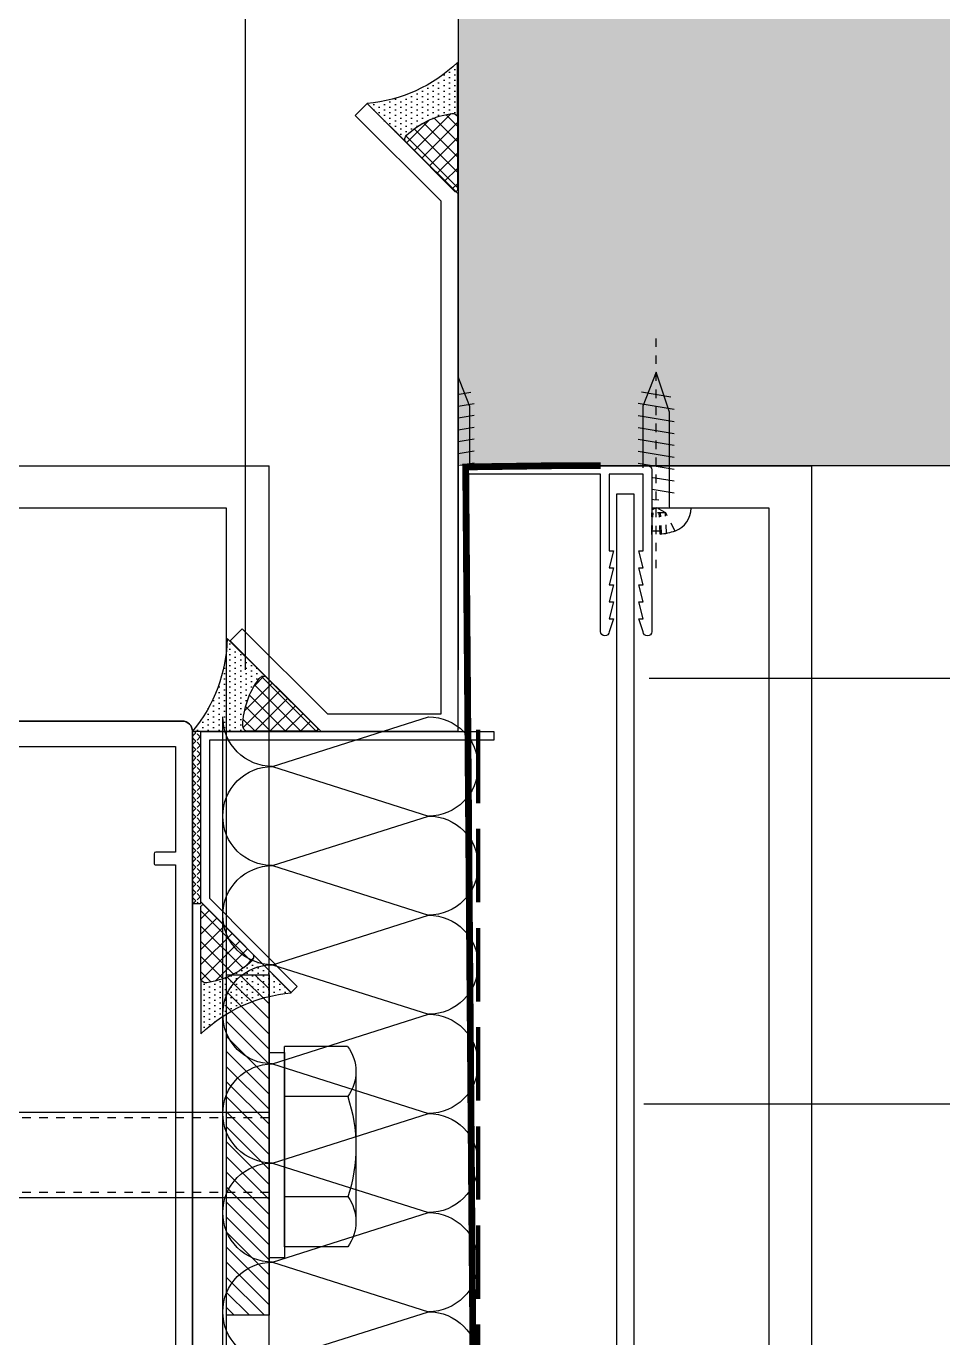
# Model space of a CAD drawing. Header units: inches. Extents: x 21 to 38546, y 13 to 15001.
# Drawn here: x 4611.68 to 4622.45, y 971.84 to 987.25 of the extents above; entities that cross this region are included whole.
import ezdxf

# ---------------------------------------------------------------- set-up
doc = ezdxf.new("R2010")
doc.units = ezdxf.units.IN
doc.header["$MEASUREMENT"] = 0
doc.set_wipeout_variables(frame=1)
for name, pattern in [('DASHDOT', [1, 0.5, -0.25, 0, -0.25]), ('DASHED2', [0.375, 0.25, -0.125]), ('DOT', [6.349999999999998, 0, -6.349999999999998]), ('HIDDEN', [9.524999999999995, 6.349999999999998, -3.174999999999998]), ('phl_center', [0.75, 0.4, -0.35]), ('phl_thick', [0])]:
    doc.linetypes.add(name, pattern=pattern)
for name, color, linetype, lineweight in [('Z_MİM_-KM-BEAM-RAY', 8, 'DOT', 25), ('Z_MİM_-KM-GLAZ', 8, 'Continuous', 25), ('Z_MİM_-KM-IRON-09', 8, 'Continuous', 25), ('Z_MİM_-KM-IZO-THERMAL-ROCKWOOL', 8, 'BATTING', 25), ('Z_MİM_-KM-PATTERN-STRC', 8, 'Continuous', 25), ('Z_MİM_-KM-STRC-CONCRETE', 8, 'Continuous', 25), ('Z_MİM_-KM-STRS-HID', 8, 'HIDDEN', 25), ('Z_MİM_-KM-WALL', 8, 'Continuous', 25), ('Z_MİM_-KM-WALL-PL', 8, 'Continuous', 25), ('Z_MİM_-KM-WALL-PLASTER', 8, 'Continuous', 25), ('Z_MİM_00', 8, 'Continuous', 25), ('Z_MİM_2-0', 8, 'Continuous', 25), ('Z_MİM_3-1', 8, 'DASHED2', 25), ('Z_MİM_ALUMINIUM', 8, 'Continuous', 25), ('Z_MİM_AX', 8, 'DASHDOT', 25), ('Z_MİM_MYM Taşyünü', 8, 'Continuous', 25), ('Z_MİM_MYM_alüminyum levha', 8, 'Continuous', 25), ('Z_MİM_MYM_butil mastik', 8, 'Continuous', 25), ('Z_MİM_MYM_galvaniz levha', 8, 'Continuous', 25), ('Z_MİM_MYM_MEMBRAN_', 8, 'HIDDEN', 25), ('Z_MİM_MYM_taşyünü', 8, 'Continuous', 25), ('Z_MİM_OL', 8, 'Continuous', 25), ('Z_MİM_projection', 8, 'Continuous', 25)]:
    doc.layers.add(name, color=color, linetype=linetype, lineweight=lineweight)
doc.linetypes.add('BATTING', pattern='A,0.00254,-2.54,[134,ltypeshp.shx,S=2.54,R=0,X=-2.54,Y=0],-5.08,[134,ltypeshp.shx,S=2.54,R=180,X=2.54,Y=0],-2.54', length=10.16254)

# ---------------------------------------------------------------- blocks, each defined once
blk = doc.blocks.new('-KM_Kolon_ZK')
at = {"layer": 'Z_MİM_-KM-PATTERN-STRC'}
blk.add_hatch(color=256, dxfattribs=at).paths.add_polyline_path([(1284.999549388885, 370.0000047683716), (1309.999525547027, 370.0000047683716), (1309.999525547027, 0), (1284.999549388885, 0)], flags=0)
at = {"layer": 'Z_MİM_-KM-STRC-CONCRETE'}
blk.add_lwpolyline([(1284.999549388885, 370.0000047683716), (1309.999525547027, 370.0000047683716), (1309.999525547027, 0), (1284.999549388885, 0)], close=True, dxfattribs=at)
blk = doc.blocks.new('VD')
at = {"layer": 'Z_MİM_2-0', "extrusion": (0.950034718772259, -0.3121442505113858, 0), "elevation": -4.976066775973106}
blk.add_lwpolyline([(10.17938403569046, 0), (15.14503692707554, 0)], dxfattribs=at)
at = {"layer": 'Z_MİM_2-0', "extrusion": (0.9329723060285132, 0.3599481576336212, 0), "elevation": 5.738135703692447}
blk.add_lwpolyline([(14.87303542406792, 0), (10.56685975078038, 0)], dxfattribs=at)
at = {"layer": 'Z_MİM_2-0'}
blk.add_lwpolyline([(-1.734073130995964, 13.00254934345139), (1.723911439301446, 13.57888010516762)], dxfattribs=at)
at = {"layer": 'Z_MİM_2-0', "extrusion": (0.164398987309791, -0.9863939238314047, 0)}
for points, elevation in [([(-0.1740062118521519, 0), (4.083927559188182, 0)], -11.72976403989351), ([(3.853768977094185, 0), (-0.4041647941853796, 0)], -10.34881254667882), ([(3.623610394732251, 0), (-0.6343233764229148, 0)], -8.96786105329189), ([(3.16329323039115, 0), (-1.094640540897984, 0)], -6.205958066518022), ([(2.933134648038782, 0), (-1.324799123365182, 0)], -4.825006573169368), ([(2.702976065810818, 0), (-1.554957705353916, 0)], -3.44405507985899), ([(2.472817483793376, 0), (-1.785116287601019, 0)], -2.063103586414638)]:
    blk.add_lwpolyline(points, dxfattribs=dict(at, elevation=elevation))
at = {"layer": 'Z_MİM_2-0', "extrusion": (1, 0, 0)}
for points, elevation in [([(0.1415615319856442, 0), (11.2240188838914, 0)], -1.549999999813735), ([(11.92401888390304, 0), (0.1415615319856442, 0)], 1.550000000279394), ([(-2.72480994137004, 0), (-3.092793280724436, 0)], -0.4507135039893912), ([(-3.092793280724436, 0), (-2.72480994137004, 0)], 0.4507135044550524)]:
    blk.add_lwpolyline(points, dxfattribs=dict(at, elevation=elevation))
at = {"layer": 'Z_MİM_2-0', "extrusion": (0.16439898729649, -0.9863939238336215, 0), "elevation": -7.586909559950717}
blk.add_lwpolyline([(3.39345181240198, 0), (-0.8644819587531856, 0)], dxfattribs=at)
at = {"layer": 'Z_MİM_2-0', "extrusion": (0.0655334972244464, -0.9978503699160178, 0), "elevation": -0.9017022158203323}
blk.add_lwpolyline([(-0.2590077189533923, 0), (2.163742946799732, 0)], dxfattribs=at)
at = {"layer": 'Z_MİM_2-0', "extrusion": (0, 1, 0)}
for points, elevation in [([(4.099999999743886, 0), (-4.100000000209544, 0)], -0.0584384680259973), ([(-0.4507135044550524, 0), (0.4507135039893912, 0)], -2.72480994137004)]:
    blk.add_lwpolyline(points, dxfattribs=dict(at, elevation=elevation))
at = {"layer": 'Z_MİM_2-0'}
for centre, radius, start, end in [((-1.749999999883581, 0.1415615319856442), 0.2000000000116415, 270.0000000333505, 0), ((1.750000000349245, 0.1415615319274366), 0.2000000000698492, 179.9999999833247, 269.9999999666494)]:
    blk.add_arc(centre, radius, start, end, dxfattribs=at)
at = {"layer": 'Z_MİM_2-0', "extrusion": (0, 0, -1)}
for centre, radius, start, end in [((1.279687499743886, -0.0584384679677896), 2.820312500072962, 290.3510216892812, 0), ((-1.27968750032596, -0.0584384679677896), 2.820312499883583, 180, 249.6489783169725), ((2.328306e-10, 3.391561530181205), 6.499999998167972, 273.9761108514362, 290.3510216892812), ((-1.0477379e-09, 3.391561529249883), 6.499999997172812, 249.6489783107187, 266.0238891485639)]:
    blk.add_arc(centre, radius, start, end, dxfattribs=at)
at = {"layer": 'Z_MİM_3-1', "extrusion": (0.4694715628002168, -0.8829475928513097, 0)}
blk.add_lwpolyline([(-1.296792707708209, 0), (2.329041e-10, 0)], dxfattribs=at)
at = {"layer": 'Z_MİM_3-1', "extrusion": (-0.4694715628002168, -0.8829475928513097, 0), "elevation": -6.36288e-10}
blk.add_lwpolyline([(2.471935e-10, 0), (1.296792708524002, 0)], dxfattribs=at)
at = {"layer": 'Z_MİM_3-1'}
for points in [[(-2.199999999720601, -2.72480994137004), (-1.144999999785794, -0.6088072991697118)], [(-0.6372060478897767, -3.077129869838242), (-0.5197234839433805, -0.6088072991697118)], [(-0.468169208499603, -3.091556359257081), (-0.3499999997438863, -0.6088072991697118)], [(0.4681692089652645, -3.091556359257081), (0.3500000002095476, -0.6088072991697118)], [(0.6372060483554379, -3.077129869838242), (0.5197234844090417, -0.6088072991697118)], [(1.145000000251457, -0.6088072991697118), (2.200000000186264, -2.72480994137004)]]:
    blk.add_lwpolyline(points, dxfattribs=at)
at = {"layer": 'Z_MİM_3-1', "extrusion": (0.9988692258092772, -0.0475422941303355, 0), "elevation": -1.060018076509612}
blk.add_lwpolyline([(-3.049835415918403, 0), (-0.659949243918815, 0)], dxfattribs=at)
at = {"layer": 'Z_MİM_3-1', "extrusion": (0, 1, 0), "elevation": -0.6088072991697118}
blk.add_lwpolyline([(1.144999999785794, 0), (-1.145000000251457, 0)], dxfattribs=at)
at = {"layer": 'Z_MİM_3-1', "extrusion": (0.9988692258092772, 0.0475422941303355, 0), "elevation": 1.060018077210084}
blk.add_lwpolyline([(-3.049835415951611, 0), (-0.6599492438938809, 0)], dxfattribs=at)
at = {"layer": 'Z_MİM_AX', "extrusion": (1, 0, 0), "elevation": 2.328306e-10}
blk.add_lwpolyline([(-7.108438468014355, 0), (19.941561531974, 0)], dxfattribs=at)
blk = doc.blocks.new('A$C70963ABB')
at = {"layer": 'Z_MİM_-KM-IRON-09'}
blk.add_lwpolyline([(0.3999351559905335, 19.99996344112151), (0.3999350988015067, 69.49996347031265), (5.399935098801505, 69.49996347031265), (5.399935098801505, 69.99996347031265), (-0.1000649011984933, 69.99996347031265), (-0.1000648440094665, 19.99996344112151), (0.3999351559905335, 19.99996344112151)], dxfattribs=at)
at = {"layer": 'Z_MİM_OL', "yscale": 0.1, "zscale": 0.1}
for p, xscale in [((1.726054547718375, 69.5058073171167), 0.1), ((4.073815649884636, 69.5058073171167), -0.1)]:
    blk.add_blockref('VD', p, dxfattribs=dict(at, xscale=xscale))
blk = doc.blocks.new('-KM_Kiriş İzi_ZK')
at = {"layer": 'Z_MİM_-KM-BEAM-RAY'}
blk.add_line((665.0000810623168, 0), (1284.999847412109, 0), dxfattribs=at)
blk = doc.blocks.new('*U90')
at = {"layer": 'Z_MİM_MYM_butil mastik'}
h = blk.add_hatch(dxfattribs=at)
h.set_pattern_fill('DOTS', color=256, scale=0.3999999999999999, angle=179.999999999994, style=0)
h.set_pattern_definition([(180.0000000000027, (-119708.8850419417, -7601.351491775655), (-0.3175000000000661, -0.6349999999999671), [0, -0.6349999999999999])])
edge = h.paths.add_edge_path()
edge.add_arc((-11.20960187843653, 44.59321998062815), 17.46795769921748, 270.9768596078583, 309.9193008768398)
edge.add_line((-0.0002732359298523, 31.19618681779952), (-0.0001547438757594, 24.83853909078874))
edge.add_arc((-0.6166951220575374, 24.62570194672454), 0.652243580130869, 19.04528895110495, 91.47133484934685)
edge.add_arc((-0.3829530836027995, 15.52546987985733), 9.755477017288197, 91.47133482265848, 126.6192430261743)
edge.add_arc((-5.812981496494384, 22.83188147842602), 0.6522435800688209, 126.6192430222883, 199.0452889205304)
edge.add_line((-6.429521874731086, 22.61904433471107), (-10.91179782067998, 27.12780103561471))
h = blk.add_hatch(dxfattribs=at)
h.set_pattern_fill('ANSI37', color=256, scale=0.3999999999999999, angle=179.999999999994, style=0)
h.set_pattern_definition([(224.999999999994, (-119708.8850419417, -7601.351491775655), (0.8980256121068212, -0.8980256121070084), []), (314.999999999994, (-119708.8850419417, -7601.351491775655), (0.8980256121070084, 0.8980256121068212), [])])
edge = h.paths.add_edge_path()
edge.add_arc((-0.1921284182424453, 17.08889625591941), 0.6097956960646755, 256.3280097528247, 286.1228371821852)
edge.add_arc((-0.0315513830848092, 16.53339517647035), 0.0315514280523711, 286.1228374727204, 360.0010682557561)
edge.add_line((4.49620778e-08, 16.53339576473348), (-0.0001547438757594, 24.83853909078874))
edge.add_arc((-0.6166951220575374, 24.62570194672454), 0.652243580130869, 19.04528895110495, 91.47133484934685)
edge.add_arc((-0.3829530836027995, 15.52546987985733), 9.755477017288197, 91.47133482265848, 126.6192430261743)
edge.add_arc((-5.812981496494384, 22.83188147842602), 0.6522435800688209, 126.6192430222883, 199.0452889205304)
edge.add_line((-6.429521874731086, 22.61904433471107), (-0.3511799035801921, 16.50479224076388))
edge.add_arc((-0.3288040618922968, 16.52703666374061), 0.0315514285700304, 224.8312489676471, 256.3280079857615)
h = blk.add_hatch(dxfattribs=at)
h.set_pattern_fill('DOTS', color=256, scale=0.3999999999999999, angle=179.999999999994, style=0)
h.set_pattern_definition([(180.0000000000027, (-119649.0470789313, -7567.459113215182), (-0.3175000000000661, -0.6349999999999671), [0, -0.6349999999999999])])
edge = h.paths.add_edge_path()
edge.add_arc((-91.16591395672143, 12.16483940356704), 17.46795770043746, 316.1456089793835, 355.0880502483649)
edge.add_line((-73.76210803396464, 10.66915038933712), (-69.25326779505674, 6.186958477438095))
edge.add_arc((-69.53700059796616, 5.599661802619226), 0.65224358003751, 64.21403827780905, 136.6400841760512)
edge.add_arc((-62.91844756813874, -0.6504273837768939), 9.755477019126266, 136.6400841931632, 171.7879923966791)
edge.add_arc((-71.92833934795188, 0.6498453468897833), 0.6522435794049857, 171.7879924308638, 244.2140383291066)
edge.add_line((-72.21207215006035, 0.0625486723864226), (-78.56971987858456, 0.0625486712229294))
h = blk.add_hatch(dxfattribs=at)
h.set_pattern_fill('ANSI37', color=256, scale=0.3999999999999999, angle=179.999999999994, style=0)
h.set_pattern_definition([(224.999999999994, (-119649.0470789313, -7567.459113215182), (0.8980256121068212, -0.8980256121070084), []), (314.999999999994, (-119649.0470789313, -7567.459113215182), (0.8980256121070084, 0.8980256121068212), [])])
edge = h.paths.add_edge_path()
edge.add_arc((-63.8926727236339, 0.5871514771019375), 0.6097956961693676, 301.4967590186635, 331.291586448024)
edge.add_arc((-63.3855087641325, 0.3093905151670904), 0.0315514278950378, 331.2915863974236, 405.1698171804559)
edge.add_line((-63.36326475800055, 0.3317667702920634), (-69.25326779505674, 6.186958477438095))
edge.add_arc((-69.53700059796616, 5.599661802619226), 0.65224358003751, 64.21403827780905, 136.6400841760512)
edge.add_arc((-62.91844756813874, -0.6504273837768939), 9.755477019126266, 136.6400841931632, 171.7879923966791)
edge.add_arc((-71.92833934795188, 0.6498453468897833), 0.6522435794049857, 171.7879924308638, 244.2140383291066)
edge.add_line((-72.21207215006035, 0.0625486723864226), (-63.59056881254115, 0.0625486723855274))
edge.add_arc((-63.59056881149442, 0.09410009955684), 0.0315514271713126, 269.9999980991937, 301.4967571173082)
at = {"layer": 'Z_MİM_MYM_butil mastik', "linetype": 'ByBlock'}
for points in [[(-10.91179782067998, 27.12780103561471, 0.1715728752538103), (-0.0002732359298523, 31.19618681779952), (-0.0001547438757594, 24.83853909078874, 0.3269761739833912), (-0.6334426599520833, 25.27773047968641, 0.1545754467472077), (-6.202041185667343, 23.35538338482334, 0.3269761739833912), (-6.429521874731086, 22.61904433471107)], [(-0.336261658321452, 16.49637925190743, 0.1307418539094575), (-0.0227896276370994, 16.50308471204602, 0.3340046227781613), (4.49620778e-08, 16.53339576473348), (-0.0001547438757594, 24.83853909078874, 0.3269761739833912), (-0.6334426599520833, 25.27773047968641, 0.1545754467472077), (-6.202041185667343, 23.35538338482334, 0.3269761739833912), (-6.429521874731086, 22.61904433471107), (-0.3511799035801921, 16.50479224076388, 0.1383023479854788)], [(-78.56971987858456, 0.0625486712229294, 0.1715728752538103), (-73.76210803396464, 10.66915038933712), (-69.25326779505674, 6.186958477438095, 0.3269761739833912), (-70.01121767153934, 6.047478567414663, 0.1545754467472077), (-72.57389502923506, 0.7430094453292115, 0.3269761739833912), (-72.21207215006035, 0.0625486723864226)], [(-63.57408475873564, 0.0671971524842202, 0.1307418539094575), (-63.35783577545115, 0.2942347143087429, 0.3340046227781613), (-63.36326475800055, 0.3317667702920634), (-69.25326779505674, 6.186958477438095, 0.3269761739833912), (-70.01121767153934, 6.047478567414663, 0.1545754467472077), (-72.57389502923506, 0.7430094453292115, 0.3269761739833912), (-72.21207215006035, 0.0625486723864226), (-63.59056881254115, 0.0625486723855274, 0.1383023479854788)]]:
    blk.add_lwpolyline(points, format="xyb", close=True, dxfattribs=at)
at = {"layer": 'Z_MİM_MYM_galvaniz levha'}
blk.add_lwpolyline([(-12.02489728082096, 25.36672332192785, -0.4142135648179192), (-12.02489686498544, 25.36686474186382), (-10.6066727286402, 26.77677266075275, -0.4142135272009682), (-10.60653130788932, 26.77677224468439), (-9.21752155e-08, 16.10767933571601), (0, 0), (-63.15547781854434, 5.78962042612e-05, 0.6671158378237328), (-63.15554873689585, -0.0001126056760865), (-73.76217895254885, 10.66907988751973, -0.4142135271788126), (-73.76217853659696, 10.66922130838702), (-72.34388348178383, 12.07919972839485), (-62.32384397319994, 2.000057896204173), (-1.999999999999791, 2.000000000000206), (-2.0000000921753, 15.28269515707069), (-12.02489728082096, 25.36672332192785)], format="xyb", dxfattribs=at)
blk = doc.blocks.new('ANK-1')
h = blk.add_hatch()
h.set_pattern_fill('ANSI31', color=256, scale=10)
h.set_pattern_definition([(45, (-331289.2262129067, -110209.6467006204), (-0.8838834764831842, 0.8838834764831844), [])])
h.paths.add_polyline_path([(0, -99.81422165757976), (5, -99.81422165757976), (5, -59.81422165769618), (0, -59.81422165769618)])
for points in [[(68, 0), (0, 0)], [(0, -130.2737574382918), (0, 0)], [(5, -5), (200.0903069581836, -5), (200.0903069581836, 0)], [(0, -130.2737574382918), (5, -130.2737574382918), (5, -5)]]:
    blk.add_lwpolyline(points)
blk.add_lwpolyline([(0, -99.81422165757976), (5, -99.81422165757976), (5, -59.81422165769618), (0, -59.81422165769618)], close=True)
at = {"layer": 'Z_MİM_projection', "linetype": 'phl_thick'}
for p, q in [((-9.221261513652276, -68.22300764545797, 2337909.680246), (-1.794810441322623, -68.22772703296505, 2337909.680246)), ((-1.809779819566755, -91.78361325885635, 2337909.680246), (-1.794810441322623, -68.22772703296505, 2337909.680246)), ((-10.19668847019784, -71.18033386638855, 2337909.680246), (-10.20789839769713, -88.82033030397724, 2337909.680246)), ((-9.244736662134526, -74.11196666210891, 2337909.680246), (-1.798552785767242, -74.11669858952519, 2337909.680246)), ((-2.58444342762e-05, -76.00566059863195), (65.01309957006013, -76.00511621008627, -4.17996780016e-05)), ((-2.58444342762e-05, -76.00566059863195), (65.01309957006013, -76.00511621008627, -4.17996780016e-05)), ((-9.252221351256594, -85.88990977499635, 2337909.680246), (-1.806037474889308, -85.8946417024126, 2337909.680246)), ((-0.0061076611746103, -86.00565816625021), (65.01982432510704, -86.00511370110327, -4.17996780016e-05)), ((-0.0061076611746103, -86.00565816625021), (65.01982432510704, -86.00511370110327, -4.17996780016e-05)), ((-9.236230891896412, -91.77889387134928, 2337909.680246), (-1.809779819566755, -91.78361325885635, 2337909.680246))]:
    blk.add_line(p, q, dxfattribs=at)
at = {"layer": 'Z_MİM_projection', "linetype": 'phl_center'}
for p, q in [((0, -76.60566047485919), (65.01312541449443, -76.6051160863135, -4.17996780016e-05)), ((0, -76.60566047485919), (65.01312541449443, -76.6051160863135, -4.17996780016e-05)), ((-0.0057263711933047, -85.40565828757825), (65.01939134602435, -85.40511382708792, -4.17996780016e-05)), ((-0.0057263711933047, -85.40565828757825), (65.01939134602435, -85.40511382708792, -4.17996780016e-05))]:
    blk.add_line(p, q, dxfattribs=at)
at = {"layer": 'Z_MİM_projection', "linetype": 'phl_thick', "elevation": 205305.1177836819}
blk.add_lwpolyline([(-1.810607254737988, -93.08566750667525), (-0.0106076183728874, -93.08681137708479), (0.0060166309121996, -68.92681665881537), (-1.793983004754409, -68.92567278887145)], close=True, dxfattribs=at)
at = {"layer": 'Z_MİM_projection', "linetype": 'phl_thick', "elevation": -2.846356230205853}
blk.add_lwpolyline([(0.0060166309121996, -68.92681665881537), (-1.793983004754409, -68.92567278887145), (-1.810607254737988, -93.08566750667525), (-0.0106076183728874, -93.08681137708479), (0.0015181412454695, -76.00566058931871)], dxfattribs=at)
at = {"layer": 'Z_MİM_projection', "linetype": 'phl_thick'}
for centre, radius, start, end in [((-5.216328043257816, -71.18349880352615, 2337909.680246), 4.980361432518003, 143.5277779248854, 216.1432099300165), ((8.366048513911664, -80.02641508518721, 2337909.680246), 18.56836026740153, 161.4555981063196, 198.4078361793734), ((-5.227537970989941, -88.82349524111488, 2337909.680246), 4.980361432518003, 143.7839690354237, 216.3994010416817)]:
    blk.add_arc(centre, radius, start, end, dxfattribs=at)
blk = doc.blocks.new('*U160')
at = {"layer": 'Z_MİM_MYM_taşyünü'}
for p, q in [((-140.7480255359013, 5.823475149623675), (-146.5715005998263, 24.17652488438517)), ((-140.74802553623, 5.823475149623675), (-134.9245503335983, 24.17652488438517)), ((-129.1010752359013, 5.823475149623675), (-134.9245502998263, 24.17652488438517)), ((-129.1010752362301, 5.823475149623675), (-123.2776000335983, 24.17652488438517)), ((-117.4541249359013, 5.823475149623675), (-123.2775999998263, 24.17652488438517)), ((-117.4541249362301, 5.823475149623675), (-111.6306497335983, 24.17652488438517)), ((-105.8071746359013, 5.823475149623675), (-111.6306496998263, 24.17652488438517)), ((-105.8071746362301, 5.823475149623675), (-99.98369943359829, 24.17652488438517)), ((-94.16022433590136, 5.823475149623675), (-99.98369939982632, 24.17652488438517)), ((-94.16022433623012, 5.823475149623675), (-88.33674913359827, 24.17652488438517)), ((-82.51327403590135, 5.823475149623675), (-88.33674909982629, 24.17652488438517)), ((-82.51327403623013, 5.823475149623675), (-76.6897988335983, 24.17652488438517)), ((-70.86632373590135, 5.823475149623675), (-76.68979879982632, 24.17652488438517)), ((-70.86632373623013, 5.823475149623675), (-65.04284853359829, 24.17652488438517)), ((-59.21937343590134, 5.823475149623675), (-65.04284849982632, 24.17652488438517)), ((-59.21937343623014, 5.823475149623675), (-53.39589823359829, 24.17652488438517)), ((-47.57242313590134, 5.823475149623675), (-53.39589819982632, 24.17652488438517)), ((-47.57242313623011, 5.823475149623675), (-41.74894793359828, 24.17652488438517)), ((-35.92547283590135, 5.823475149623675), (-41.74894789982632, 24.17652488438517)), ((-35.92547283623014, 5.823475149623675), (-30.10199763359829, 24.17652488438517)), ((-24.27852253590135, 5.823475149623675), (-30.10199759982632, 24.17652488438517)), ((-24.27852253623013, 5.823475149623675), (-18.45504733359829, 24.17652488438517)), ((-12.63157223590136, 5.823475149623675), (-18.45504729982633, 24.17652488438517)), ((-12.63157223623014, 5.823475149623675), (-6.8080970335983, 24.17652488438517)), ((-0.9846219359013446, 5.823475149623675), (-6.808096999826316, 24.17652488438517)), ((-0.9846219362301271, 5.823475149623675), (4.838853266401712, 24.17652488438517)), ((-146.571500668428, 1.70044245e-08), (-134.9245504037032, 1.70044245e-08)), ((-134.924550368428, 1.70044245e-08), (-123.2776001037032, 1.70044245e-08)), ((-123.277600068428, 1.70044245e-08), (-111.6306498037032, 1.70044245e-08)), ((-111.630649768428, 1.70044245e-08), (-99.98369950370319, 1.70044245e-08)), ((-99.98369946842807, 1.70044245e-08), (-88.33674920370318, 1.70044245e-08)), ((-88.33674916842806, 1.70044245e-08), (-76.68979890370318, 1.70044245e-08)), ((-76.68979886842806, 1.70044245e-08), (-65.04284860370318, 1.70044245e-08)), ((-65.04284856842806, 1.70044245e-08), (-53.39589830370318, 1.70044245e-08)), ((-53.39589826842805, 1.70044245e-08), (-41.74894800370319, 1.70044245e-08)), ((-41.74894796842806, 1.70044245e-08), (-30.1019977037032, 1.70044245e-08)), ((-30.10199766842806, 1.70044245e-08), (-18.45504740370319, 1.70044245e-08)), ((-18.45504736842807, 1.70044245e-08), (-6.808097103703204, 1.70044245e-08)), ((-6.808097068428053, 1.70044245e-08), (4.838853196296809, 1.70044245e-08))]:
    blk.add_line(p, q, dxfattribs=at)
at = {"layer": 'Z_MİM_MYM_taşyünü', "const_width": 0.5}
for points in [[(-145.0715005990748, 30.00000001700442), (-136.4245503343497, 30.00000001700442)], [(-133.4245502990748, 30.00000001700442), (-124.7776000343497, 30.00000001700442)], [(-121.7775999990748, 30.00000001700442), (-113.1306497343497, 30.00000001700442)], [(-110.1306496990748, 30.00000001700442), (-101.4836994343497, 30.00000001700442)], [(-98.48369939907485, 30.00000001700442), (-89.83674913434976, 30.00000001700442)], [(-86.83674909907486, 30.00000001700442), (-78.18979883434976, 30.00000001700442)], [(-75.18979879907484, 30.00000001700442), (-66.54284853434976, 30.00000001700442)], [(-63.54284849907485, 30.00000001700442), (-54.89589823434974, 30.00000001700442)], [(-51.89589819907485, 30.00000001700442), (-43.24894793434974, 30.00000001700442)], [(-40.24894789907484, 30.00000001700442), (-31.60199763434976, 30.00000001700442)], [(-28.60199759907485, 30.00000001700442), (-19.95504733434976, 30.00000001700442)], [(-16.95504729907486, 30.00000001700442), (-8.308097034349771, 30.00000001700442)], [(-5.308096999074847, 30.00000001700442), (3.338853265650242, 30.00000001700442)]]:
    blk.add_lwpolyline(points, dxfattribs=at)
at = {"layer": 'Z_MİM_MYM_taşyünü'}
for centre, start, end in [((-140.7480254665427, 24.17652488447246), 90.00000000166754, 180.0000000016671), ((-140.7480254668817, 24.17652488447246), 359.9999999983325, 89.99999999833248), ((-129.1010751665427, 24.17652488447246), 90.00000000166754, 180.0000000016671), ((-129.1010751668817, 24.17652488447246), 359.9999999983325, 89.99999999833248), ((-117.4541248665427, 24.17652488447246), 90.00000000166754, 180.0000000016671), ((-117.4541248668817, 24.17652488447246), 359.9999999983325, 89.99999999833248), ((-105.8071745665427, 24.17652488447246), 90.00000000166754, 180.0000000016671), ((-105.8071745668817, 24.17652488447246), 359.9999999983325, 89.99999999833248), ((-94.16022426654268, 24.17652488447246), 90.00000000166754, 180.0000000016671), ((-94.1602242668817, 24.17652488447246), 359.9999999983325, 89.99999999833248), ((-82.5132739665427, 24.17652488447246), 90.00000000166754, 180.0000000016671), ((-82.5132739668817, 24.17652488447246), 359.9999999983325, 89.99999999833248), ((-70.8663236665427, 24.17652488447246), 90.00000000166754, 180.0000000016671), ((-70.8663236668817, 24.17652488447246), 359.9999999983325, 89.99999999833248), ((-59.21937336654268, 24.17652488447246), 90.00000000166754, 180.0000000016671), ((-59.2193733668817, 24.17652488447246), 359.9999999983325, 89.99999999833248), ((-47.57242306654268, 24.17652488447246), 90.00000000166754, 180.0000000016671), ((-47.57242306688168, 24.17652488447246), 359.9999999983325, 89.99999999833248), ((-35.92547276654268, 24.17652488447246), 90.00000000166754, 180.0000000016671), ((-35.92547276688171, 24.17652488447246), 359.9999999983325, 89.99999999833248), ((-24.27852246654268, 24.17652488447246), 90.00000000166754, 180.0000000016671), ((-24.2785224668817, 24.17652488447246), 359.9999999983325, 89.99999999833248), ((-12.63157216654269, 24.17652488447246), 90.00000000166754, 180.0000000016671), ((-12.63157216688171, 24.17652488447246), 359.9999999983325, 89.99999999833248), ((-0.9846218665426818, 24.17652488447246), 90.00000000166754, 180.0000000016671), ((-0.984621866881696, 24.17652488447246), 359.9999999983325, 89.99999999833248), ((-146.5715006685976, 5.823475149536363), 270.0000000016675, 1.6675267e-09), ((-134.9245504035338, 5.823475149536363), 179.9999999983324, 269.9999999983325), ((-134.9245503685977, 5.823475149536363), 270.0000000016675, 1.6675267e-09), ((-123.2776001035338, 5.823475149536363), 179.9999999983324, 269.9999999983325), ((-123.2776000685976, 5.823475149536363), 270.0000000016675, 1.6675267e-09), ((-111.6306498035338, 5.823475149536363), 179.9999999983324, 269.9999999983325), ((-111.6306497685977, 5.823475149536363), 270.0000000016675, 1.6675267e-09), ((-99.9836995035338, 5.823475149536363), 179.9999999983324, 269.9999999983325), ((-99.98369946859766, 5.823475149536363), 270.0000000016675, 1.6675267e-09), ((-88.33674920353378, 5.823475149536363), 179.9999999983324, 269.9999999983325), ((-88.33674916859768, 5.823475149536363), 270.0000000016675, 1.6675267e-09), ((-76.6897989035338, 5.823475149536363), 179.9999999983324, 269.9999999983325), ((-76.68979886859769, 5.823475149536363), 270.0000000016675, 1.6675267e-09), ((-65.04284860353378, 5.823475149536363), 179.9999999983324, 269.9999999983325), ((-65.04284856859768, 5.823475149536363), 270.0000000016675, 1.6675267e-09), ((-53.39589830353379, 5.823475149536363), 179.9999999983324, 269.9999999983325), ((-53.39589826859768, 5.823475149536363), 270.0000000016675, 1.6675267e-09), ((-41.7489480035338, 5.823475149536363), 179.9999999983324, 269.9999999983325), ((-41.74894796859766, 5.823475149536363), 270.0000000016675, 1.6675267e-09), ((-30.1019977035338, 5.823475149536363), 179.9999999983324, 269.9999999983325), ((-30.10199766859768, 5.823475149536363), 270.0000000016675, 1.6675267e-09), ((-18.4550474035338, 5.823475149536363), 179.9999999983324, 269.9999999983325), ((-18.45504736859769, 5.823475149536363), 270.0000000016675, 1.6675267e-09), ((-6.808097103533809, 5.823475149536363), 179.9999999983324, 269.9999999983325), ((-6.808097068597674, 5.823475149536363), 270.0000000016675, 1.6675267e-09), ((4.838853196466203, 5.823475149536363), 179.9999999983324, 269.9999999983325)]:
    blk.add_arc(centre, 5.823475132531942, start, end, dxfattribs=at)
blk = doc.blocks.new('-KM-AL5 140_164')
blk.add_wipeout([(151.48787765189405, -34.020015651829965), (151.72578753232278, -15.47991156819623), (149.45002251653852, -15.450016401351206), (149.45002251649908, 7.149983598684599), (9.450022516542688, 7.149983599164699), (9.450022516542688, -15.450016401351206), (7.397848611566587, -15.450016401351206), (7.567335590771805, -34.0610793052372)])
h = blk.add_hatch()
h.set_pattern_fill('ANGLE', color=256, scale=0.01, angle=134.9954721207812)
h.set_pattern_definition([(134.9954721207812, (11736.26183533772, -937.2140072590017), (-0.0493953117368899, -0.049387505286413), [0.0508, -0.01905]), (224.9954721207812, (11736.26183533772, -937.2140072590017), (0.049387505286413, -0.0493953117368899), [0.0508, -0.01905])])
h.paths.add_polyline_path([(146.4303097260781, -18.57401916867093), (146.3303097261741, -18.57401542735079), (146.3303313691576, -20.59529986546113), (146.4303313690616, -20.59530360671215)])
at = {"layer": 'Z_MİM_2-0'}
h = blk.add_hatch(dxfattribs=at)
h.set_pattern_fill('DOTS', color=256, scale=0.04, angle=-90.00000000000001, style=0)
h.set_pattern_definition([(270, (745.988374255823, -11989.24655571956), (0.0635, -0.03175), [0, -0.0635])])
edge = h.paths.add_edge_path()
edge.add_arc((147.6405604422948, -23.38449519329647), 1.746795770041634, 94.91194975165001, 133.8543910206315, ccw=False)
edge.add_line((147.4909915408716, -21.64411460102292), (147.0427723496614, -21.19323057713245))
edge.add_arc((146.9840426821339, -21.22160385736061), 0.0652243580174841, -46.64008424314312, 25.7859616551072, ccw=False)
edge.add_arc((146.3590337635221, -20.55974855461147), 0.9755477017374236, 278.2120076070674, 313.3599158105831, ccw=False)
edge.add_arc((146.4890610365614, -21.46073773233759), 0.0652243580217731, 205.7859617186542, 278.2120076168932, ccw=False)
edge.add_line((146.4303313690616, -21.48911101263275), (146.4303313690616, -22.12487578548462))
at = {"layer": 'Z_MİM_MYM_butil mastik'}
h = blk.add_hatch(dxfattribs=at)
h.set_pattern_fill('ANSI37', color=256, scale=0.04, angle=-90.00000000000001, style=0)
h.set_pattern_definition([(315, (745.988374255823, -11989.24655571956), (0.0898025612106916, 0.0898025612106915), []), (44.99999999999999, (745.988374255823, -11989.24655571956), (-0.0898025612106915, 0.0898025612106916), [])])
edge = h.paths.add_edge_path()
edge.add_arc((146.4827916496073, -20.65717107006599), 0.0609795696512817, 118.7084134624703, 148.503240891831, ccw=False)
edge.add_arc((146.4550155534605, -20.606454674028), 0.0031551427692293, 44.83018259963262, 118.708413382624, ccw=False)
edge.add_line((146.4572531789672, -20.60423027343768), (147.0427723496614, -21.19323057713245))
edge.add_arc((146.9840426821339, -21.22160385736061), 0.0652243580174841, -46.64008424314312, 25.7859616551072, ccw=False)
edge.add_arc((146.3590337635221, -20.55974855461147), 0.9755477017374236, 278.2120076070674, 313.3599158105831, ccw=False)
edge.add_arc((146.4890610365614, -21.46073773233759), 0.0652243580217731, 205.7859617186542, 278.2120076168932, ccw=False)
edge.add_line((146.4303313690616, -21.48911101263275), (146.4303313690616, -20.62696067889192))
edge.add_arc((146.4334865118869, -20.62696067893777), 0.0031551428253636, 148.5032418143615, 180.0000008325721, ccw=False)
blk.add_lwpolyline([(151.6757875323237, -17.4500164013516, -0.4112603993836938), (151.6257900791388, -17.40052105508948), (151.5757875323179, -17.25001640135178), (151.6257875323208, -17.25001640135178), (151.5757875323179, -17.05001640135197), (151.6257875323208, -17.05001640135197), (151.5757875323179, -16.85001640135215), (151.6257875323208, -16.85001640135215), (151.5757875323179, -16.65001640135142), (151.6257875323208, -16.65001640135142), (151.5757875323179, -16.4500164013516), (151.6257875323208, -16.4500164013516), (151.6257875323208, -15.55001640135197), (151.2257875323193, -15.55001640135197), (151.2257875323193, -16.4500164013516), (151.2757875323223, -16.4500164013516), (151.2257875323193, -16.65001640135142), (151.2757875323223, -16.65001640135142), (151.2257875323193, -16.85001640135215), (151.2757875323223, -16.85001640135215), (151.2257875323193, -17.05001640135197), (151.2757875323223, -17.05001640135197), (151.2257875323193, -17.25001640135178), (151.2757875323223, -17.25001640135178), (151.2257875323193, -17.40051640135243, -0.4142135623730951), (151.1762875323111, -17.4500164013516), (151.1757875323237, -17.4500164013516, -0.4142135623730951), (151.1257875323208, -17.40001640135142), (151.1257875323208, -15.55001640135197), (149.5757875323179, -15.55001640135197, -0.4142135623730951), (149.5257875323223, -15.50001640135178), (149.5257875323223, -15.50001640135178, -0.4142135623730951), (149.5757875323179, -15.4500164013516), (151.6757875323237, -15.4500164013516, -0.4142135623730951), (151.7257875323194, -15.50001640135178), (151.7257875323194, -17.40051640135243, -0.4142135623730951), (151.6762875323111, -17.4500164013516)], format="xyb", close=True)
at = {"elevation": 0.0016274945014006}
blk.add_lwpolyline([(146.4303313690616, -18.5740191694631), (146.3303313691576, -18.57401542821208), (146.3303313691576, -20.59529986546113), (146.4303313690616, -20.59530360671215)], close=True, dxfattribs=at)
at = {"layer": 'Z_MİM_-KM-WALL'}
blk.add_line((149.4500225165393, 4.549983598649304), (149.4500225165393, -17.85001640131668), dxfattribs=at)
at = {"layer": 'Z_MİM_-KM-WALL-PLASTER'}
blk.add_lwpolyline([(149.4500225165393, 7.049983598648394), (146.9500225165393, 7.049983598648394), (146.9500225165393, -17.85001640131668)], dxfattribs=at)
at = {"layer": 'Z_MİM_ALUMINIUM', "linetype": 'ByBlock'}
for points in [[(146.3304084140473, -30.43001640135662), (146.3304084140981, -18.57001640134695, 0.4142135623730951), (146.2104084141028, -18.4500164013516), (141.4504084141154, -18.4500164013516, 0.4142135623730951)], [(141.4504084141154, -18.4500164013516), (146.2104084141028, -18.4500164013516, -0.4142135623730951), (146.3304084140981, -18.57001640134695), (146.3304084140473, -30.43001640135662, -0.4142135623730951)]]:
    blk.add_lwpolyline(points, format="xyb", dxfattribs=at)
at = {"layer": 'Z_MİM_ALUMINIUM'}
blk.add_lwpolyline([(141.5304084097151, -19.99001639300695), (141.5304084097151, -18.75001626427273), (146.1304084186122, -18.75001626427273), (146.1304084186122, -19.99001639300695), (145.9004084707121, -19.99001639300695, 0.4142135623730951), (145.8804084708099, -20.01001639301376), (145.8804084708099, -20.12001595192578, 0.4142135623730951), (145.9004084707121, -20.14001595193258), (146.1304084186122, -20.14001595193258), (146.1304084185685, -29.20001625235182), (141.5304084096715, -29.20001625235182), (141.5304084097151, -20.14001595193258), (141.7604083575206, -20.14001595193258, 0.4142135623730951), (141.7804083575174, -20.12001595192578), (141.7804083575174, -20.01001639301376, 0.4142135623730951), (141.7604083575206, -19.99001639300695)], format="xyb", close=True, dxfattribs=at)
at = {"layer": 'Z_MİM_MYM_alüminyum levha', "elevation": 0.0016274945012187}
blk.add_lwpolyline([(151.5148921240252, -15.78052873452452, 0.4142135623687288), (151.5148821240218, -15.78053873441422), (151.5148821240218, -20.39177244666916), (151.5148821240218, -33.91965087873814, -0.4142135623730951), (151.3148721276448, -34.11966087862857), (144.7487856986845, -34.11966087862857), (144.7487856986845, -33.91966087862875), (151.314872124014, -33.91966087862875, 0.4142135623730951), (151.3148821240174, -33.91965087873814), (151.3148821240174, -20.39177244666916), (151.3148821240174, -15.78053873441422, -1.24992375122e-05), (151.3148821240174, -15.78052873452452), (151.5148821240218, -15.78052873452452)], format="xyb", dxfattribs=at)
at = {"layer": 'Z_MİM_MYM_butil mastik', "linetype": 'ByBlock', "elevation": 0.0016274945014006}
for points in [[(146.430796217166, -20.62531227347699, -0.1307418539094575), (146.4534999733951, -20.60368737517183, -0.3340046227781613), (146.4572531789672, -20.60423027343768), (147.0427723496614, -21.19323057713245, -0.3269761739833912), (147.0288243585673, -21.26902556478035, -0.1545754467472077), (146.4983774464708, -21.52529330053858, -0.3269761739833912), (146.4303313690616, -21.48911101263275), (146.4303313690616, -20.62696067889192, -0.1383023479854788)], [(146.4303313690616, -22.12487578548462, -0.1715728752538103), (147.4909915408716, -21.64411460102292), (147.0427723496614, -21.19323057713245, -0.3269761739833912), (147.0288243585673, -21.26902556478035, -0.1545754467472077), (146.4983774464708, -21.52529330053858, -0.3269761739833912), (146.4303313690616, -21.48911101263275)]]:
    blk.add_lwpolyline(points, format="xyb", close=True, dxfattribs=at)
at = {"layer": 'Z_MİM_MYM_galvaniz levha', "elevation": 0.0016274945014006}
blk.add_lwpolyline([(149.8695916143406, -18.5740191694631), (149.8695916143406, -18.6740191694862), (146.5303313691546, -18.6740191694862), (146.5303313691546, -20.53276996053046), (147.5619098395691, -21.57043310606878), (147.4909986326601, -21.6409285019663, -0.4142135623730951), (147.4909844906651, -21.64092846038238), (146.4303313690616, -20.57401916949766), (146.4303313690616, -18.5740191694631)], format="xyb", close=True, dxfattribs=at)
at = {"layer": 'Z_MİM_MYM_MEMBRAN_', "ltscale": 20, "const_width": 0.08}
blk.add_lwpolyline([(144.9131721431331, -33.91966087862875), (146.6131721431302, -33.91966087862875), (149.6866500481192, -33.37209567913578), (149.6866500481192, -33.37209567913578), (149.5404321932365, -15.46466106229218), (150.625787532299, -15.4500164013516), (151.125787532299, -15.4500164013516)], dxfattribs=at)
at = {"xscale": -0.1, "yscale": 0.1, "zscale": 0.1}
blk.add_blockref('ANK-1', (147.2304084140924, -15.4500164013516), dxfattribs=at)
at = {"xscale": -0.1, "yscale": 0.1, "zscale": 0.1, "rotation": 90}
blk.add_blockref('*U90', (149.4500270958669, -18.57004372494248), dxfattribs=at)
at = {"layer": 'Z_MİM_MYM Taşyünü', "xscale": -0.1, "yscale": 0.1, "zscale": 0.1, "rotation": 270}
blk.add_blockref('*U160', (146.6866500464166, -18.8855112568408), dxfattribs=at)

msp = doc.modelspace()

# ---------------------------------------------------------------- linework, layer by layer
at = {"layer": 'Z_MİM_-KM-IZO-THERMAL-ROCKWOOL', "ltscale": 0.45}
msp.add_lwpolyline([(4649.257084179852, 1293.057684618013), (4649.257084179852, 974.5831009268966), (3324.257558632825, 974.5831009268821), (3324.257558632825, 1629.583175064655), (3034.258088518117, 1629.583388449284), (3034.258088518117, 2589.584265079445), (6839.258095074628, 2589.584265079445), (6839.258095074628, 974.5831087493368), (5334.25701265428, 974.5831087493368), (5334.25701265428, 1293.057684618013)], dxfattribs=at)
at = {"layer": 'Z_MİM_-KM-STRS-HID'}
msp.add_lwpolyline([(5371.757012654279, 982.0831087493367), (5371.757012654279, 732.0831009268967), (4611.757084179852, 732.0831009268967), (4611.757084179852, 982.0831009268967)], dxfattribs=at)
at = {"layer": 'Z_MİM_-KM-WALL-PL'}
msp.add_lwpolyline([(4641.757084179852, 982.0831009268967), (3331.757558632825, 982.0831009268967), (3331.757558632825, 1637.083169546073), (3041.758088518117, 1637.083382930702), (3041.758088518117, 2582.084265079445), (6831.758095074627, 2582.084265079445), (6831.758095074627, 982.0831087493367), (5341.757598275487, 982.0831087493367)], dxfattribs=at)
at = {"layer": 'Z_MİM_-KM-WALL-PLASTER'}
msp.add_lwpolyline([(4644.257084179852, 1293.057684618013), (4644.257084179852, 979.5831009268963), (3329.257558632825, 979.583100926882), (3329.257558632825, 1634.583171385596), (3039.258088518117, 1634.583384770225), (3039.258088518117, 2584.584265079445), (6834.258095074628, 2584.584265079445), (6834.258095074628, 979.5831087493366), (5339.25701265428, 979.5831087493366), (5339.25701265428, 1293.057684618013)], dxfattribs=at)

# ---------------------------------------------------------------- block references
at = {"layer": 'Z_MİM_-KM-BEAM-RAY'}
msp.add_blockref('-KM_Kiriş İzi_ZK', (3331.71404953344, 982.0831087493367), dxfattribs=at)
at = {"layer": 'Z_MİM_-KM-STRC-CONCRETE'}
msp.add_blockref('-KM_Kolon_ZK', (3331.757558632825, 982.0831087493367), dxfattribs=at)
at = {"layer": 'Z_MİM_00', "xscale": -1}
msp.add_blockref('A$C70963ABB', (4620.811293354543, 912.0831374565836), dxfattribs=at)

# ---------------------------------------------------------------- next in the draw order: block references
at = {"layer": 'Z_MİM_-KM-GLAZ'}
msp.add_blockref('-KM-AL5 140_164', (4467.307383528395, 997.5331601666637), dxfattribs=at)

doc.saveas('drawing.dxf')
